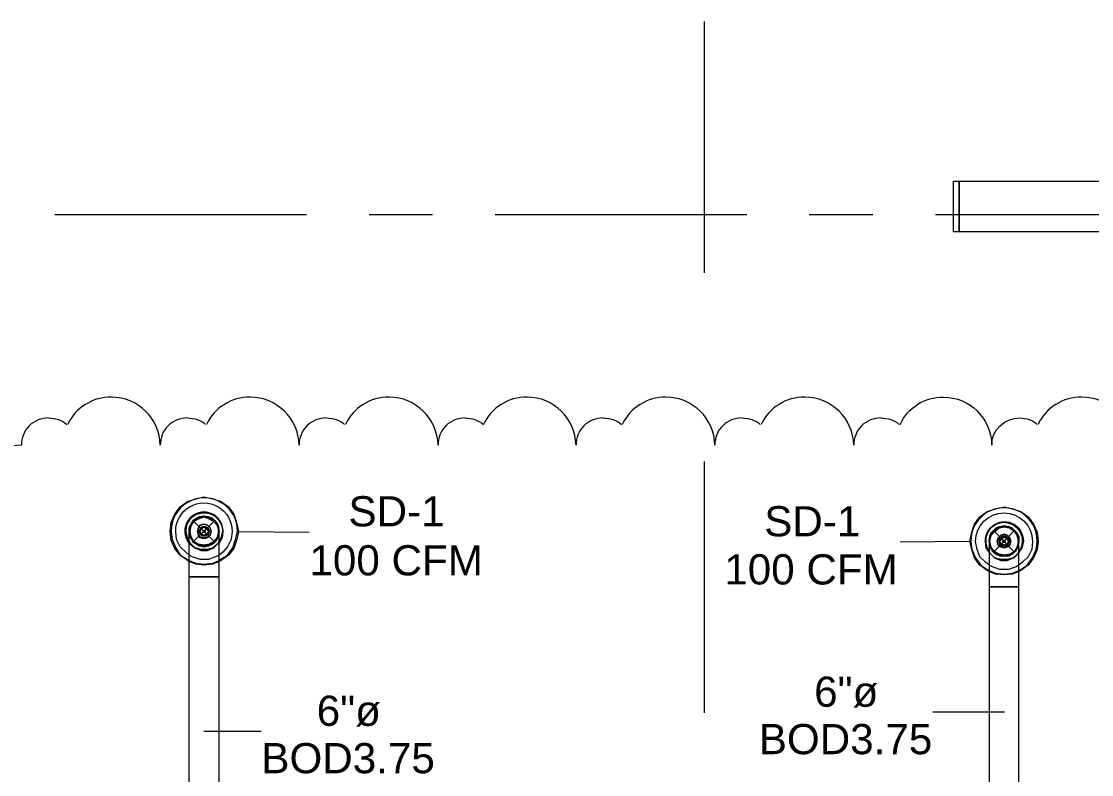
# Model space of a CAD drawing. Header units: metres. Extents: x 39 to 278, y -7 to 151.
# Drawn here: x 82.61 to 88.01, y 40.89 to 44.69 of the extents above; entities that cross this region are included whole.
import ezdxf

# ---------------------------------------------------------------- set-up
doc = ezdxf.new("R2010")
doc.units = ezdxf.units.M
doc.layers.add('HVAC - Ductos', color=5, linetype='Continuous', lineweight=50)
doc.layers.add('PDF_Geometry', color=7, linetype='Continuous', true_color=0xaaaaaa)
doc.layers.add('PDF_Text', color=7, linetype='Continuous')
doc.styles.add('PDF Helvetica', font='')
doc.styles.get('PDF Helvetica').set_extended_font_data('Helvetica')

msp = doc.modelspace()

# ---------------------------------------------------------------- linework, layer by layer
at = {"layer": 'HVAC - Ductos', "lineweight": 0}
for points in [[(87.3412, 43.8847), (87.3412, 43.628), (87.3137, 43.628), (87.3137, 43.8847)], [(94.0605, 43.628), (87.3412, 43.628), (87.3412, 43.8847), (94.0605, 43.8847)], [(83.592, 42.0788), (83.6012, 42.0972), (83.6012, 42.1155), (83.6012, 42.1338), (83.6012, 42.1384), (83.6012, 42.1338), (83.592, 42.1521), (83.5828, 42.1659), (83.5645, 42.1797), (83.5462, 42.1888), (83.5278, 42.1888), (83.5096, 42.1888), (83.4912, 42.1797), (83.4774, 42.1659), (83.4637, 42.1521), (83.4591, 42.1338), (83.4545, 42.1155), (83.4591, 42.0972), (83.4637, 42.0788), (83.4774, 42.0651), (83.4912, 42.0513), (83.5096, 42.0467), (83.5278, 42.0421), (83.5462, 42.0467), (83.5645, 42.0513), (83.5828, 42.0651)], [(83.4637, 42.1429), (83.4774, 42.1659), (83.5004, 42.1797), (83.5278, 42.1888), (83.5554, 42.1797), (83.5783, 42.1659), (83.5966, 42.1429), (83.6012, 42.1155), (83.5966, 42.088), (83.5783, 42.0651), (83.5554, 42.0513), (83.5278, 42.0467), (83.5004, 42.0513), (83.4774, 42.0651), (83.4637, 42.088), (83.4591, 42.1155)], [(83.5004, 42.1338), (83.4958, 42.1155), (83.5004, 42.1338), (83.5096, 42.1475), (83.5278, 42.1521), (83.5462, 42.1475), (83.56, 42.1338), (83.5645, 42.1155), (83.56, 42.1338), (83.5462, 42.1475), (83.5278, 42.1521), (83.5096, 42.1475)], [(83.56, 42.0972), (83.5645, 42.1155), (83.56, 42.0972), (83.5462, 42.0834), (83.5278, 42.0788), (83.5096, 42.0834), (83.5004, 42.0972), (83.4958, 42.1155), (83.5004, 42.0972), (83.5096, 42.088), (83.5278, 42.0834), (83.5462, 42.088)], [(83.5096, 42.1292), (83.505, 42.1155), (83.5096, 42.1292), (83.5187, 42.1384), (83.537, 42.1384), (83.5508, 42.1292), (83.5554, 42.1155), (83.5508, 42.1292), (83.537, 42.1384), (83.5233, 42.1384)], [(83.5508, 42.1018), (83.5554, 42.1155), (83.5508, 42.1018), (83.537, 42.0926), (83.5187, 42.0926), (83.5096, 42.1018), (83.505, 42.1155), (83.5096, 42.1018), (83.5233, 42.0926), (83.537, 42.0926)], [(83.5141, 42.1292), (83.5278, 42.1384), (83.5416, 42.1292), (83.5508, 42.1155), (83.5416, 42.1018), (83.5278, 42.0972), (83.5141, 42.1018), (83.5096, 42.1155)], [(83.5278, 42.1201), (83.5233, 42.1155), (83.5278, 42.1201), (83.5324, 42.1201), (83.537, 42.1155), (83.5324, 42.1109), (83.5278, 42.1109), (83.5233, 42.1155), (83.5278, 42.1109), (83.5324, 42.1109), (83.5324, 42.1155), (83.5324, 42.1201)], [(83.6058, 42.0559), (83.6195, 42.0834), (83.6241, 42.1155), (83.6195, 42.0834)], [(87.5017, 42.0926), (87.52, 42.1155), (87.5429, 42.1338), (87.5704, 42.1384), (87.5979, 42.1338), (87.6208, 42.1155), (87.6346, 42.0926), (87.6391, 42.0651), (87.6346, 42.0375), (87.6208, 42.0147), (87.5979, 42.0009), (87.5704, 41.9963), (87.5429, 42.0009), (87.52, 42.0147), (87.5017, 42.0375), (87.4971, 42.0651)], [(87.6391, 42.0467), (87.6346, 42.0284), (87.6208, 42.0147), (87.6071, 42.0009), (87.5887, 41.9963), (87.5704, 41.9917), (87.5521, 41.9963), (87.5337, 42.0009), (87.5154, 42.0147), (87.5062, 42.0284), (87.4971, 42.0467), (87.4971, 42.0651), (87.4971, 42.0834), (87.5062, 42.1018), (87.5154, 42.1201), (87.5337, 42.1292), (87.5521, 42.1384), (87.5704, 42.1384), (87.5887, 42.1384), (87.6071, 42.1292), (87.6208, 42.1201), (87.6346, 42.1018), (87.6391, 42.0834), (87.6437, 42.0651)], [(87.5383, 42.0834), (87.5337, 42.0651), (87.5383, 42.0834), (87.5521, 42.0972), (87.5704, 42.1018), (87.5841, 42.0972), (87.5979, 42.0834), (87.6025, 42.0651), (87.5979, 42.0834), (87.5841, 42.0972), (87.5704, 42.1018), (87.5521, 42.0972)], [(83.4591, 42.0559), (83.482, 42.033), (83.5141, 42.0238), (83.5462, 42.0238), (83.5737, 42.033), (83.6012, 42.0559), (83.6058, 42.0651), (83.6012, 42.0559), (83.5737, 42.033), (83.5462, 42.0238), (83.5141, 42.0238), (83.482, 42.033), (83.4591, 42.0559), (83.4545, 42.0651)], [(83.6012, 42.0559), (83.5783, 42.033), (83.5462, 42.0192), (83.5141, 42.0192), (83.482, 42.033), (83.4545, 42.0559), (83.482, 42.033), (83.5141, 42.0192), (83.5462, 42.0192), (83.5783, 42.033), (83.6012, 42.0559), (83.6058, 42.0559)], [(87.5979, 42.0467), (87.6025, 42.0651), (87.5979, 42.0467), (87.5841, 42.0375), (87.5704, 42.033), (87.5521, 42.0375), (87.5383, 42.0467), (87.5337, 42.0651), (87.5383, 42.0467), (87.5521, 42.0375), (87.5704, 42.033), (87.5841, 42.0375)], [(87.5475, 42.0788), (87.5429, 42.0651), (87.5475, 42.0834), (87.5612, 42.0926), (87.5749, 42.0926), (87.5887, 42.0834), (87.5933, 42.0651), (87.5887, 42.0788), (87.5749, 42.088), (87.5612, 42.088)], [(87.5887, 42.0513), (87.5933, 42.0651), (87.5887, 42.0513), (87.5749, 42.0421), (87.5612, 42.0421), (87.5475, 42.0513), (87.5429, 42.0651), (87.5475, 42.0513), (87.5612, 42.0421), (87.5749, 42.0421)], [(87.5567, 42.0788), (87.5704, 42.088), (87.5841, 42.0788), (87.5887, 42.0651), (87.5841, 42.0513), (87.5704, 42.0467), (87.5567, 42.0513), (87.5475, 42.0651)], [(87.5658, 42.0605), (87.5704, 42.0605), (87.5749, 42.0651), (87.5704, 42.0605), (87.5658, 42.0605), (87.5612, 42.0651), (87.5658, 42.0697), (87.5704, 42.0697), (87.5749, 42.0651), (87.5704, 42.0697), (87.5658, 42.0697), (87.5658, 42.0651)], [(87.6437, 42.0101), (87.6575, 42.033), (87.6667, 42.0651), (87.6575, 42.033)], [(87.6162, 41.9826), (87.5841, 41.9688), (87.5521, 41.9688), (87.52, 41.9826), (87.4971, 42.0055), (87.4925, 42.0101), (87.4971, 42.0055), (87.4925, 42.0147), (87.4971, 42.0055), (87.52, 41.9826), (87.5521, 41.9734), (87.5841, 41.9734), (87.6162, 41.9826), (87.6391, 42.0055), (87.6437, 42.0147), (87.6391, 42.0055), (87.6162, 41.9826), (87.5841, 41.9734), (87.5521, 41.9734), (87.52, 41.9826), (87.4971, 42.0055), (87.52, 41.9826), (87.5521, 41.9688), (87.5841, 41.9688), (87.6162, 41.9826), (87.6437, 42.0055), (87.6437, 42.0101), (87.6437, 42.0055)], [(83.4545, 41.8863), (83.4637, 41.8863), (83.4728, 41.8863), (83.4912, 41.8863), (83.5096, 41.8863), (83.5278, 41.8863), (83.5508, 41.8863), (83.5691, 41.8863), (83.5828, 41.8863), (83.5966, 41.8863), (83.6012, 41.8863), (83.6058, 41.8863), (83.6012, 41.8863), (83.5966, 41.8863), (83.5828, 41.8863), (83.5691, 41.8863), (83.5508, 41.8863), (83.5278, 41.8863), (83.5096, 41.8863), (83.4912, 41.8863), (83.4728, 41.8863), (83.4637, 41.8863)]]:
    msp.add_lwpolyline(points, close=True, dxfattribs=at)
for points in [[(83.4453, 42.6884, 0.424968), (83.3078, 42.5509, 0.406662), (83.0604, 42.7938, 0.290929), (82.8404, 42.6563)], [(84.1466, 42.6884, 0.425055), (84.0091, 42.5509, 0.406665), (83.7616, 42.7938, 0.290822), (83.5416, 42.6563)], [(84.8479, 42.6884, 0.424968), (84.7104, 42.5509, 0.40671), (84.4629, 42.7938, 0.290819), (84.2429, 42.6563)], [(85.5445, 42.6884, 0.424968), (85.407, 42.5509, 0.406662), (85.1596, 42.7938, 0.29076), (84.9395, 42.6563)], [(86.2458, 42.6884, 0.425055), (86.1083, 42.5509, 0.40666), (85.8608, 42.7938, 0.290927), (85.6408, 42.6563)], [(86.9471, 42.6884, 0.425153), (86.8096, 42.5509, 0.40671), (86.5621, 42.7938, 0.290919), (86.3421, 42.6563)], [(88.345, 42.6884, 0.42505), (88.2075, 42.5509, 0.406667), (87.96, 42.7938, 0.290758), (87.74, 42.6563)], [(82.7441, 42.6884, 0.424968), (82.6066, 42.5509, 0.417472), (82.3637, 42.308, 0.290844), (82.5058, 42.0834)], [(83.6058, 41.9688), (83.6104, 41.9734), (83.647, 41.9963), (83.6746, 42.033), (83.6883, 42.0742), (83.6974, 42.1155, 1.013813), (83.3628, 42.1155), (83.3674, 42.0742), (83.3858, 42.033), (83.4087, 41.9963), (83.4453, 41.9734), (83.4545, 41.9688)], [(83.4545, 41.9963), (83.4362, 42.0101), (83.4087, 42.0375), (83.3904, 42.0742), (83.3858, 42.1155, -1.013316), (83.67, 42.1155), (83.6654, 42.0742), (83.647, 42.0375), (83.6241, 42.0101), (83.6058, 41.9963)], [(87.6437, 41.9184), (87.6529, 41.923), (87.685, 41.9459), (87.7125, 41.9826), (87.7308, 42.0238), (87.7354, 42.0651, 1.013807), (87.4008, 42.0651), (87.4054, 42.0238), (87.4237, 41.9826), (87.4512, 41.9459), (87.4833, 41.923), (87.4925, 41.9184)], [(87.4925, 41.9459), (87.4741, 41.9597), (87.4467, 41.9871), (87.4329, 42.0238), (87.4237, 42.0651, -0.994589), (87.7125, 42.0651), (87.7079, 42.0238), (87.6895, 41.9871), (87.6621, 41.9597), (87.6437, 41.9459)], [(83.4545, 40.7084), (83.4545, 41.8863), (83.4545, 41.923), (83.4545, 41.9734), (83.4545, 42.0192), (83.4545, 42.0605), (83.4545, 42.0926), (83.4545, 42.1109), (83.4545, 42.1155), (83.4545, 42.1109), (83.4545, 42.1155), (83.4545, 42.1338), (83.4637, 42.1521), (83.4728, 42.1705), (83.4912, 42.1842), (83.5096, 42.1888), (83.5278, 42.1934), (83.5508, 42.1888), (83.5691, 42.1842), (83.5828, 42.1705), (83.5966, 42.1521), (83.6012, 42.1384, 0.868037), (83.4545, 42.1155)]]:
    msp.add_lwpolyline(points, format="xyb", dxfattribs=at)
for points in [[(83.4545, 41.9642), (83.4453, 41.9688), (83.4087, 41.9963), (83.3812, 42.0284), (83.3628, 42.0697), (83.3583, 42.1155), (83.3628, 42.1613), (83.3812, 42.2026), (83.4087, 42.2392), (83.4453, 42.2667), (83.4866, 42.2805), (83.5278, 42.2897), (83.5737, 42.2805), (83.6149, 42.2667), (83.6516, 42.2392), (83.6792, 42.2026), (83.6928, 42.1613), (83.702, 42.1155), (83.6928, 42.0697), (83.6792, 42.0284), (83.6516, 41.9963), (83.6149, 41.9688), (83.6058, 41.9642)], [(87.4925, 41.9138), (87.4833, 41.9184), (87.4467, 41.9459), (87.4191, 41.9826), (87.4054, 42.0238), (87.3962, 42.0651), (87.4054, 42.1109), (87.4191, 42.1521), (87.4467, 42.1888), (87.4833, 42.2163), (87.5246, 42.2301), (87.5704, 42.2392), (87.6117, 42.2301), (87.6529, 42.2163), (87.6895, 42.1888), (87.7171, 42.1521), (87.7354, 42.1109), (87.74, 42.0651), (87.7354, 42.0238), (87.7171, 41.9826), (87.6895, 41.9459), (87.6529, 41.9184), (87.6437, 41.9138)], [(83.4637, 42.1475), (83.4774, 42.1659), (83.4958, 42.1842)], [(83.4637, 42.1521), (83.4637, 42.1521)], [(83.4958, 42.1842), (83.5004, 42.1842), (83.505, 42.1888)], [(83.505, 42.1842), (83.5278, 42.1888), (83.5554, 42.1842)], [(83.5554, 42.1888), (83.56, 42.1842)], [(83.56, 42.1842), (83.5828, 42.1659), (83.5966, 42.1475)], [(83.5966, 42.1521), (83.5966, 42.1521)], [(83.4591, 42.0926), (83.4545, 42.1155), (83.4591, 42.1429)], [(83.4545, 42.1109), (83.4545, 42.0972), (83.4637, 42.0788), (83.4728, 42.0605), (83.4912, 42.0513), (83.5096, 42.0421), (83.5278, 42.0375), (83.5508, 42.0421), (83.5691, 42.0513), (83.5828, 42.0605), (83.5966, 42.0788), (83.6012, 42.0972), (83.6058, 42.1109)], [(83.4591, 42.1429), (83.4591, 42.1475)], [(83.5966, 42.1475), (83.6012, 42.1429)], [(83.5966, 42.1429), (83.6012, 42.1155), (83.6012, 42.1109), (83.5966, 42.0926)], [(83.6058, 40.7084), (83.6058, 41.8863), (83.6058, 41.9413), (83.6058, 41.9917), (83.6058, 42.0375), (83.6058, 42.0742), (83.6058, 42.0972), (83.6058, 42.1155), (83.6058, 42.1109), (83.6058, 42.1155), (83.6012, 42.1338), (83.6058, 42.1155)], [(83.702, 42.1155), (84.0596, 42.1109)], [(87.4925, 42.0651), (87.4925, 42.0605), (87.4925, 42.0421), (87.4925, 42.0101), (87.4925, 41.9734), (87.4925, 41.923), (87.4925, 41.8725), (87.4925, 41.8359), (87.4971, 41.8359), (87.5017, 41.8359), (87.5154, 41.8359), (87.5292, 41.8359), (87.5475, 41.8359), (87.5704, 41.8359), (87.5887, 41.8359), (87.6071, 41.8359), (87.6208, 41.8359), (87.6346, 41.8359), (87.6437, 41.8359), (87.6437, 41.8909), (87.6437, 41.9413), (87.6437, 41.9871), (87.6437, 42.0238), (87.6437, 42.0467), (87.6437, 42.0651), (87.6437, 42.0605), (87.6437, 42.0651), (87.6437, 42.088), (87.6346, 42.1063), (87.6208, 42.1201), (87.6071, 42.1338), (87.5887, 42.1384), (87.5704, 42.1429), (87.5475, 42.1384), (87.5292, 42.1338), (87.5154, 42.1201), (87.5017, 42.1063), (87.4971, 42.088), (87.4925, 42.0651), (87.4925, 42.0605), (87.4925, 42.0651), (87.4971, 42.088), (87.5017, 42.1063), (87.5154, 42.1201), (87.5292, 42.1338), (87.5475, 42.1384), (87.5704, 42.1429), (87.5887, 42.1384), (87.6071, 42.1338), (87.6208, 42.1201), (87.6346, 42.1063), (87.6437, 42.088), (87.6437, 42.0651)], [(87.4971, 42.0926), (87.4971, 42.0972), (87.5017, 42.0972)], [(87.5017, 42.0972), (87.5154, 42.1201), (87.5383, 42.1338)], [(87.5383, 42.1338), (87.5383, 42.1384), (87.5429, 42.1384)], [(87.5429, 42.1338), (87.5704, 42.1384), (87.5933, 42.1338)], [(87.5933, 42.1384), (87.5979, 42.1384), (87.6025, 42.1338)], [(87.5979, 42.1338), (87.6208, 42.1201), (87.6346, 42.0972)], [(87.6391, 42.0972), (87.6391, 42.0926)], [(83.4545, 42.0559), (83.4545, 42.0559)], [(83.4545, 42.0559), (83.4545, 42.0559)], [(83.4591, 42.088), (83.4591, 42.088)], [(83.4591, 42.0834), (83.4591, 42.088)], [(83.4958, 42.0513), (83.4774, 42.0651), (83.4637, 42.0834)], [(83.56, 42.0467), (83.5554, 42.0467), (83.5278, 42.0421), (83.505, 42.0467), (83.5004, 42.0467), (83.4958, 42.0467)], [(83.6012, 42.088), (83.5966, 42.0834), (83.5828, 42.0651), (83.56, 42.0513)], [(83.56, 42.0467), (83.56, 42.0467)], [(83.6012, 42.088), (83.6012, 42.088)], [(87.3962, 42.0651), (87.0433, 42.0605)], [(87.4925, 42.0605), (87.4971, 42.0467), (87.5017, 42.0284), (87.5154, 42.0101), (87.5292, 42.0009), (87.5475, 41.9917), (87.5704, 41.9917), (87.5429, 41.9963), (87.5383, 41.9963)], [(87.5017, 42.0421), (87.4971, 42.0651), (87.5017, 42.0926)], [(87.5383, 42.0009), (87.5154, 42.0147), (87.5017, 42.033), (87.4971, 42.0375), (87.4971, 42.0421)], [(87.6025, 41.9963), (87.5979, 41.9963), (87.5933, 41.9963), (87.5704, 41.9917), (87.5887, 41.9917), (87.6071, 42.0009), (87.6208, 42.0101), (87.6346, 42.0284), (87.6437, 42.0467), (87.6437, 42.0605)], [(87.6391, 42.0926), (87.6437, 42.0651), (87.6391, 42.0421), (87.6391, 42.0375), (87.6391, 42.033)], [(83.6058, 41.9963), (83.5874, 41.9871), (83.5508, 41.9734), (83.5096, 41.9734), (83.4683, 41.9871), (83.4545, 41.9963)], [(87.5383, 41.9963), (87.5383, 41.9963)], [(87.6346, 42.033), (87.6208, 42.0147), (87.5979, 42.0009)], [(83.4545, 41.9688), (83.4866, 41.9551), (83.5278, 41.9505), (83.5737, 41.9551), (83.6058, 41.9688)], [(83.6058, 41.9642), (83.5737, 41.9505), (83.5278, 41.9459), (83.4866, 41.9505), (83.4545, 41.9642)], [(87.6437, 41.9459), (87.63, 41.9367), (87.5887, 41.923), (87.5475, 41.923), (87.5108, 41.9367), (87.4925, 41.9459)], [(87.4925, 41.9184), (87.5246, 41.9047), (87.5704, 41.9001), (87.6117, 41.9047), (87.6437, 41.9184)], [(87.6437, 41.9138), (87.6117, 41.9001), (87.5704, 41.8955), (87.5246, 41.9001), (87.4925, 41.9138)], [(87.6437, 40.7359), (87.6437, 41.8359), (87.6346, 41.8359), (87.6208, 41.8359), (87.6071, 41.8359), (87.5887, 41.8359), (87.5704, 41.8359), (87.5475, 41.8359), (87.5292, 41.8359), (87.5154, 41.8359), (87.5017, 41.8359), (87.4971, 41.8359), (87.4925, 41.8359), (87.4925, 40.7359)], [(87.5704, 41.2034), (87.2083, 41.2034)], [(83.5278, 41.1072), (83.8166, 41.1072)]]:
    msp.add_lwpolyline(points, dxfattribs=at)
for points in [[(83.6241, 42.1155, 1.387967), (83.4545, 42.0651), (83.4408, 42.0834), (83.4362, 42.1155, -1.361277), (83.6058, 42.0651), (83.6149, 42.0834), (83.6241, 42.1155, 1.010283), (83.4316, 42.1155), (83.4362, 42.0834), (83.4545, 42.0559, -1.406949)], [(87.6437, 42.0147), (87.6575, 42.033), (87.6621, 42.0651, 1.387283), (87.4925, 42.0147), (87.4787, 42.033), (87.4741, 42.0651), (87.4787, 42.033), (87.4925, 42.0101, -1.377014), (87.6667, 42.0651, 1.017914), (87.4741, 42.0651, -1.387704)]]:
    msp.add_lwpolyline(points, format="xyb", close=True, dxfattribs=at)
for points in [[(87.0433, 42.6563), (87.0846, 42.7434), (87.1671, 42.7938), (87.2633, 42.7938)], [(87.2633, 42.7938), (87.3962, 42.7938), (87.5017, 42.6884), (87.5062, 42.5509)], [(82.7441, 42.6884), (82.7762, 42.6884), (82.8128, 42.6792), (82.8358, 42.6563)], [(83.4453, 42.6884), (83.4774, 42.6884), (83.5141, 42.6792), (83.537, 42.6563)], [(84.1466, 42.6884), (84.1787, 42.6884), (84.2154, 42.6792), (84.2383, 42.6563)], [(84.8479, 42.6884), (84.88, 42.6884), (84.912, 42.6792), (84.9395, 42.6563)], [(85.5445, 42.6884), (85.5766, 42.6884), (85.6133, 42.6792), (85.6362, 42.6563)], [(86.2458, 42.6884), (86.2779, 42.6884), (86.3145, 42.6792), (86.3375, 42.6563)], [(86.9471, 42.6884), (86.9792, 42.6884), (87.0158, 42.6792), (87.0387, 42.6563)], [(87.5062, 42.5509), (87.5062, 42.6288), (87.5704, 42.6884), (87.6483, 42.6884)], [(87.6483, 42.6884), (87.6804, 42.6884), (87.7125, 42.6792), (87.7354, 42.6563)]]:
    msp.add_open_spline(points, degree=3, dxfattribs=at)
at = {"layer": 'PDF_Geometry', "lineweight": 0}
for points in [[(86.0533, 44.6913), (86.0533, 43.4217)], [(84.0458, 43.7151), (82.7762, 43.7151)], [(84.6829, 43.7151), (84.362, 43.7151)], [(86.2687, 43.7151), (84.9991, 43.7151)], [(86.9058, 43.7151), (86.585, 43.7151)], [(88.4917, 43.7151), (87.2221, 43.7151)], [(86.0533, 42.4684), (86.0533, 41.1988)]]:
    msp.add_lwpolyline(points, dxfattribs=at)
at = {"layer": 'PDF_Geometry', "color": 8, "lineweight": 0, "true_color": 0x808080}
for points in [[(83.592, 42.1613), (83.5508, 42.1888), (83.505, 42.1888), (83.4683, 42.1613), (83.4545, 42.1155), (83.4683, 42.0697), (83.505, 42.0421), (83.5508, 42.0421), (83.592, 42.0697), (83.6058, 42.1155)], [(87.63, 42.1109), (87.5933, 42.1384), (87.5475, 42.1384), (87.5062, 42.1109), (87.4925, 42.0651), (87.5062, 42.0192), (87.5475, 41.9917), (87.5933, 41.9917), (87.63, 42.0192), (87.6437, 42.0651)]]:
    msp.add_lwpolyline(points, close=True, dxfattribs=at)
for points in [[(83.4728, 42.1705), (83.5828, 42.0605)], [(83.5828, 42.1705), (83.4728, 42.0605)], [(87.5154, 42.1201), (87.6208, 42.0101)], [(87.6208, 42.1201), (87.5154, 42.0101)]]:
    msp.add_lwpolyline(points, dxfattribs=at)

# ---------------------------------------------------------------- texts
at = {"layer": 'PDF_Text', "lineweight": 0, "char_height": 0.15247, "attachment_point": 4, "style": 'PDF Helvetica'}
for s, insert in [('SD-1', (84.2581, 42.2161)), ('SD-1', (86.3574, 42.1657)), ('100 CFM', (84.061, 41.9686)), ('100 CFM', (86.1557, 41.9228)), ('6"ø', (86.6095, 41.304)), ('6"ø', (84.0977, 41.2077)), ('BOD3.75', (86.3299, 41.0656)), ('BOD3.75', (83.8181, 40.9694))]:
    msp.add_mtext(s, dxfattribs=dict(at, insert=insert))

doc.saveas('drawing.dxf')
